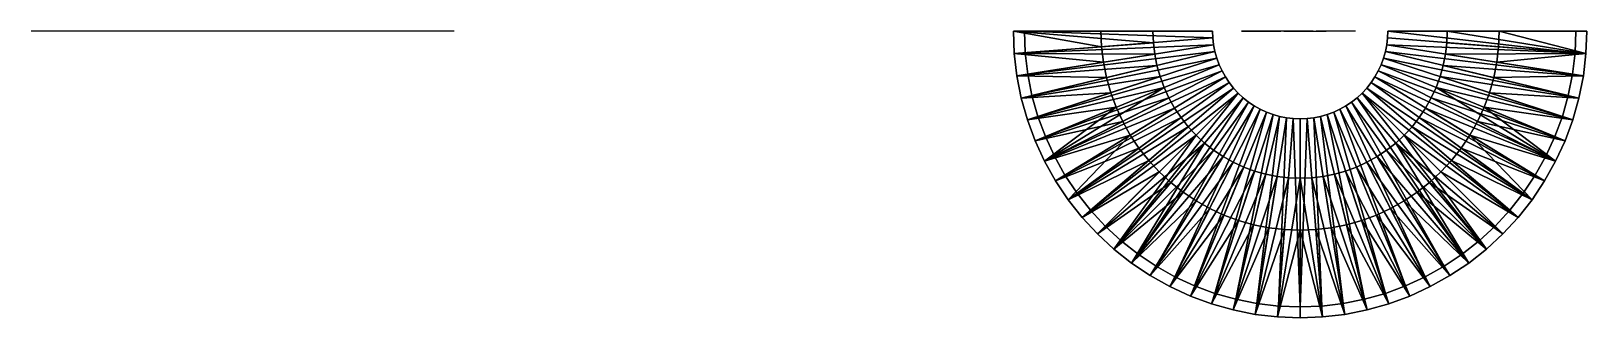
# Model space of a CAD drawing. Header units: inches. Extents: x -312 to 13, y -9 to 40.
# Drawn here: x -35.83 to 13, y -9 to 0 of the extents above; entities outside this region: 3.
import ezdxf

# ---------------------------------------------------------------- set-up
doc = ezdxf.new("R2010")
doc.units = ezdxf.units.IN
doc.header["$MEASUREMENT"] = 0
doc.linetypes.add('PHANTOM2', pattern=[1.25, 0.625, -0.125, 0.125, -0.125, 0.125, -0.125])
for name, color, linetype in [('TUBE2', 7, 'Continuous'), ('TUBE3', 7, 'Continuous'), ('TUBE4', 7, 'Continuous')]:
    doc.layers.add(name, color=color, linetype=linetype)
doc.styles.get("Standard").update_dxf_attribs({"font": 'arial.ttf'})

msp = doc.modelspace()

# ---------------------------------------------------------------- hatches: boundary and pattern name
at = {"layer": 'TUBE2', "extrusion": (0, 1, 0)}
h = msp.add_hatch(color=256, dxfattribs=at)
h.dxf.hatch_style = 1
h.paths.add_polyline_path([(24.178, 15.501), (19.767, 15.501), (19.767, 3), (20.143, 3.001), (20.143, -3.499), (19.798, -3.499), (19.798, -31.999), (22.548, -31.999), (22.548, -4.185), (26.047, -2.999), (26.047, 3.001), (24.178, 3.634)])
h.paths.add_polyline_path([(37.815, 15.501), (33.404, 15.501), (33.404, 3.634), (31.535, 3.001), (31.535, -2.999), (35.034, -4.185), (35.034, -31.999), (37.784, -31.999), (37.784, -3.499), (37.439, -3.499), (37.439, 3.001), (37.815, 3)])
h = msp.add_hatch(color=256, dxfattribs=at)
h.dxf.hatch_style = 1
h.paths.add_polyline_path([(-8.589, 15.499), (-13, 15.499), (-13, 2.999), (-12.624, 2.999), (-12.624, -3.501), (-12.969, -3.501), (-12.969, -32.001), (-10.219, -32.001), (-10.219, -4.186), (-6.72, -3.001), (-6.72, 2.999), (-8.589, 3.632)])
h.paths.add_polyline_path([(5.048, 15.499), (0.637, 15.499), (0.637, 3.632), (-1.232, 2.999), (-1.232, -3.001), (2.267, -4.186), (2.267, -32.001), (5.017, -32.001), (5.017, -3.501), (4.672, -3.501), (4.672, 2.999), (5.048, 2.999)])
h = msp.add_hatch(color=256, dxfattribs=at)
h.dxf.hatch_style = 1
h.paths.add_polyline_path([(-3.075, 28.416), (-3.398, 27.763), (-2.164, 27.506)])
h = msp.add_hatch(color=256, dxfattribs=at)
h.dxf.hatch_style = 1
h.paths.add_polyline_path([(-5.733, 27.506), (-4.499, 27.763), (-4.822, 28.416)])

# ---------------------------------------------------------------- linework, layer by layer
for p, q in [((-35.182, 0, -32), (-35.827, 0, -32)), ((-22.548, 0, -32), (-35.182, 0, -32)), ((-24.18, 0, 15.502), (-33.411, 0, 15.502)), ((3.075, 0, 28.416), (2.164, 0, 27.506)), ((2.164, 0, 27.506), (3.395, 0, 27.762)), ((4.411, 0, 25.716), (3.075, 0, 28.416)), ((3.486, 0, 25.716), (4.822, 0, 28.416)), ((5.733, 0, 27.506), (4.503, 0, 27.762))]:
    msp.add_line(p, q, dxfattribs=at)
at = {"layer": 'TUBE2', "linetype": 'PHANTOM2', "lineweight": 15, "extrusion": (0, 1, 0)}
msp.add_line((3.948, 0, 29.313), (3.948, 0, -42.7), dxfattribs=at)

# ---------------------------------------------------------------- texts
at = {"layer": 'TUBE2', "extrusion": (0, 1, 0)}
note = msp.add_mtext_dynamic_manual_height_columns('SEZIONE \\P', width=74.19193, gutter_width=192.842, heights=[8.264, 0], dxfattribs=dict(at, insert=(16.24, 0, 48.138), char_height=10, attachment_point=1, text_direction=(-1, 0, 0)))

# ---------------------------------------------------------------- meshes
at = {"layer": 'TUBE2'}
mesh = msp.add_polyface(dxfattribs=at)
corners = [(6.751, 0, 3), (6.751, 0, -3), (6.742, -0.216, 3), (6.742, -0.216, -3), (6.717, -0.43, 3), (6.717, -0.43, -3), (6.675, -0.642, 3), (6.675, -0.642, -3), (6.616, -0.85, 3), (6.616, -0.85, -3), (6.541, -1.053, 3), (6.541, -1.053, -3), (6.451, -1.249, 3), (6.451, -1.249, -3), (6.345, -1.437, 3), (6.345, -1.437, -3), (6.225, -1.617, 3), (6.225, -1.617, -3), (6.092, -1.786, 3), (6.092, -1.786, -3), (5.945, -1.945, 3), (5.945, -1.945, -3), (5.786, -2.092, 3), (5.786, -2.092, -3), (5.617, -2.225, 3), (5.617, -2.225, -3), (5.437, -2.345, 3), (5.437, -2.345, -3), (5.249, -2.451, 3), (5.249, -2.451, -3), (5.053, -2.541, 3), (5.053, -2.541, -3), (4.85, -2.616, 3), (4.85, -2.616, -3), (4.642, -2.675, 3), (4.642, -2.675, -3), (4.43, -2.717, 3), (4.43, -2.717, -3), (4.216, -2.742, 3), (4.216, -2.742, -3), (4, -2.751, 3), (4, -2.751, -3)]
mesh.append_faces([[corners[k] for k in face] for face in [(0, 1, 2), (2, 3, 4), (4, 5, 6), (6, 7, 8), (8, 9, 10), (10, 11, 12), (12, 13, 14), (14, 15, 16), (16, 17, 18), (18, 19, 20), (20, 21, 22), (22, 23, 24), (24, 25, 26), (26, 27, 28), (28, 29, 30), (30, 31, 32), (32, 33, 34), (34, 35, 36), (36, 37, 38), (38, 39, 40)]], dxfattribs={"vtx1": -1})
mesh.append_faces([[corners[k] for k in face] for face in [(1, 3, 2), (3, 5, 4), (5, 7, 6), (7, 9, 8), (9, 11, 10), (11, 13, 12), (13, 15, 14), (15, 17, 16), (17, 19, 18), (19, 21, 20), (21, 23, 22), (23, 25, 24), (25, 27, 26), (27, 29, 28), (29, 31, 30), (31, 33, 32), (33, 35, 34), (35, 37, 36), (37, 39, 38), (39, 41, 40)]], dxfattribs={"vtx2": -1})
mesh = msp.add_polyface(dxfattribs=at)
corners = [(12.628, -0.679, 5), (12.628, -0.679, -5), (12.655, 0, 5), (12.655, 0, -5), (12.548, -1.354, 5), (12.548, -1.354, -5), (12.416, -2.02, 5), (12.416, -2.02, -5), (12.231, -2.675, 5), (12.231, -2.675, -5), (11.996, -3.312, -5), (6.751, 0, 3), (6.742, -0.216, 3), (6.717, -0.43, 3), (6.675, -0.642, 3), (6.616, -0.85, 3), (6.541, -1.053, 3), (11.996, -3.312, 5), (6.451, -1.249, 3), (11.712, -3.929, 5), (6.345, -1.437, 3), (11.38, -4.522, 5), (6.225, -1.617, 3), (11.002, -5.087, 5), (6.092, -1.786, 3), (6.742, -0.216, -3), (6.751, 0, -3), (6.717, -0.43, -3), (6.675, -0.642, -3), (6.616, -0.85, -3), (6.541, -1.053, -3), (11.712, -3.929, -5), (6.451, -1.249, -3), (6.345, -1.437, -3), (6.225, -1.617, -3), (11.38, -4.522, -5), (6.092, -1.786, -3), (11.002, -5.087, -5)]
mesh.append_faces([[corners[k] for k in face] for face in [(0, 13, 4), (4, 14, 6), (6, 15, 8), (8, 16, 17), (17, 18, 19)]], dxfattribs={"vtx0": -1})
mesh.append_faces([[corners[k] for k in face] for face in [(0, 1, 2), (4, 5, 0), (6, 7, 4), (8, 9, 6), (5, 27, 1), (7, 28, 5), (9, 29, 7), (10, 30, 9), (31, 32, 10), (3, 26, 2)]], dxfattribs={"vtx1": -1})
mesh.append_faces([[corners[k] for k in face] for face in [(1, 3, 2), (5, 1, 0), (7, 5, 4), (9, 7, 6), (10, 9, 8), (11, 12, 0), (0, 2, 11), (0, 12, 13), (4, 13, 14), (6, 14, 15), (8, 15, 16), (17, 16, 18), (19, 18, 20), (21, 20, 22), (23, 22, 24), (1, 25, 26), (26, 3, 1), (27, 25, 1), (28, 27, 5), (29, 28, 7), (30, 29, 9), (32, 30, 10), (33, 32, 31), (34, 33, 35), (36, 34, 37), (26, 11, 2)]], dxfattribs={"vtx2": -1})
mesh = msp.add_polyface(dxfattribs=at)
corners = [(-4.231, -2.675, 5), (-4.231, -2.675, -5), (-3.996, -3.312, 5), (-4.416, -2.02, 5), (-4.416, -2.02, -5), (-4.548, -1.354, 5), (-4.548, -1.354, -5), (-4.628, -0.679, 5), (-4.628, -0.679, -5), (-4.655, 0, 5), (-4.655, 0, -5), (1.775, -1.617, 3), (1.655, -1.437, 3), (-3.38, -4.522, 5), (1.549, -1.249, 3), (-3.712, -3.929, 5), (1.459, -1.053, 3), (1.384, -0.85, 3), (1.325, -0.642, 3), (1.283, -0.43, 3), (1.258, -0.216, 3), (1.249, 0, 3), (-3.002, -5.087, -5), (1.775, -1.617, -3), (1.908, -1.786, -3), (-3.38, -4.522, -5), (1.655, -1.437, -3), (-3.712, -3.929, -5), (1.549, -1.249, -3), (-3.996, -3.312, -5), (1.459, -1.053, -3), (1.384, -0.85, -3), (1.325, -0.642, -3), (1.283, -0.43, -3), (1.258, -0.216, -3), (1.249, 0, -3)]
mesh.append_faces([[corners[k] for k in face] for face in [(29, 28, 27), (1, 30, 29), (4, 31, 1), (6, 32, 4), (8, 33, 6), (10, 34, 8)]], dxfattribs={"vtx0": -1})
mesh.append_faces([[corners[k] for k in face] for face in [(0, 1, 2), (3, 4, 0), (5, 6, 3), (7, 8, 5), (9, 10, 7), (15, 14, 2), (2, 16, 0), (0, 17, 3), (3, 18, 5), (5, 19, 7), (7, 20, 9)]], dxfattribs={"vtx1": -1})
mesh.append_faces([[corners[k] for k in face] for face in [(4, 1, 0), (6, 4, 3), (8, 6, 5), (10, 8, 7), (11, 12, 13), (12, 14, 15), (14, 16, 2), (16, 17, 0), (17, 18, 3), (18, 19, 5), (19, 20, 7), (20, 21, 9), (22, 23, 24), (25, 26, 23), (27, 28, 26), (29, 30, 28), (1, 31, 30), (4, 32, 31), (6, 33, 32), (8, 34, 33), (10, 35, 34), (9, 21, 35), (35, 10, 9)]], dxfattribs={"vtx2": -1})
mesh = msp.add_polyface(dxfattribs=at)
corners = [(4, -2.751, 3), (4, -2.751, -3), (3.784, -2.742, 3), (3.784, -2.742, -3), (3.57, -2.717, 3), (3.57, -2.717, -3), (3.358, -2.675, 3), (3.358, -2.675, -3), (3.15, -2.616, 3), (3.15, -2.616, -3), (2.947, -2.541, 3), (2.947, -2.541, -3), (2.751, -2.451, 3), (2.751, -2.451, -3), (2.563, -2.345, 3), (2.563, -2.345, -3), (2.383, -2.225, 3), (2.383, -2.225, -3), (2.214, -2.092, 3), (2.214, -2.092, -3), (2.055, -1.945, 3), (2.055, -1.945, -3), (1.908, -1.786, 3), (1.908, -1.786, -3), (1.775, -1.617, 3), (1.775, -1.617, -3), (1.655, -1.437, 3), (1.655, -1.437, -3), (1.549, -1.249, 3), (1.549, -1.249, -3), (1.459, -1.053, 3), (1.459, -1.053, -3), (1.384, -0.85, 3), (1.384, -0.85, -3), (1.325, -0.642, 3), (1.325, -0.642, -3), (1.283, -0.43, 3), (1.283, -0.43, -3), (1.258, -0.216, 3), (1.258, -0.216, -3), (1.249, 0, 3), (1.249, 0, -3), (-3.002, -5.087, 5)]
mesh.append_faces([[corners[k] for k in face] for face in [(0, 1, 2), (2, 3, 4), (4, 5, 6), (6, 7, 8), (8, 9, 10), (10, 11, 12), (12, 13, 14), (14, 15, 16), (16, 17, 18), (18, 19, 20), (20, 21, 22), (22, 23, 24), (24, 25, 26), (26, 27, 28), (28, 29, 30), (30, 31, 32), (32, 33, 34), (34, 35, 36), (36, 37, 38), (38, 39, 40)]], dxfattribs={"vtx1": -1})
mesh.append_faces([[corners[k] for k in face] for face in [(1, 3, 2), (3, 5, 4), (5, 7, 6), (7, 9, 8), (9, 11, 10), (11, 13, 12), (13, 15, 14), (15, 17, 16), (17, 19, 18), (19, 21, 20), (21, 23, 22), (23, 25, 24), (25, 27, 26), (27, 29, 28), (29, 31, 30), (31, 33, 32), (33, 35, 34), (35, 37, 36), (37, 39, 38), (39, 41, 40), (22, 24, 42)]], dxfattribs={"vtx2": -1})
mesh = msp.add_polyface(dxfattribs=at)
corners = [(0.071, -7.712, 5), (0.071, -7.712, -5), (0.688, -7.996, 5), (0.688, -7.996, -5), (-0.522, -7.38, 5), (-0.522, -7.38, -5), (-1.087, -7.002, 5), (-1.087, -7.002, -5), (-1.621, -6.581, 5), (-1.621, -6.581, -5), (-2.12, -6.12, 5), (-2.12, -6.12, -5), (-2.581, -5.621, 5), (-2.581, -5.621, -5), (-3.002, -5.087, 5), (-3.002, -5.087, -5), (-3.38, -4.522, 5), (-3.38, -4.522, -5), (-3.712, -3.929, 5), (-3.712, -3.929, -5), (-3.996, -3.312, 5), (-3.996, -3.312, -5), (-4.231, -2.675, -5), (2.563, -2.345, 3), (2.383, -2.225, 3), (2.214, -2.092, 3), (2.055, -1.945, 3), (1.908, -1.786, 3), (1.775, -1.617, 3), (1.655, -1.437, 3), (2.563, -2.345, -3), (2.383, -2.225, -3), (2.214, -2.092, -3), (2.055, -1.945, -3), (1.908, -1.786, -3), (1.775, -1.617, -3), (1.655, -1.437, -3)]
mesh.append_faces([[corners[k] for k in face] for face in [(6, 5, 4), (13, 33, 11), (15, 34, 13), (17, 35, 15), (19, 36, 17)]], dxfattribs={"vtx0": -1})
mesh.append_faces([[corners[k] for k in face] for face in [(0, 1, 2), (4, 5, 0), (8, 9, 6), (10, 11, 8), (12, 13, 10), (14, 15, 12), (16, 17, 14), (18, 19, 16), (20, 21, 18), (10, 26, 12), (12, 27, 14), (14, 28, 16), (16, 29, 18)]], dxfattribs={"vtx1": -1})
mesh.append_faces([[corners[k] for k in face] for face in [(1, 3, 2), (5, 1, 0), (6, 7, 5), (9, 7, 6), (11, 9, 8), (13, 11, 10), (15, 13, 12), (17, 15, 14), (19, 17, 16), (21, 19, 18), (22, 21, 20), (23, 4, 0), (24, 6, 4), (25, 8, 6), (8, 25, 26), (26, 10, 8), (26, 27, 12), (1, 5, 30), (5, 7, 31), (7, 9, 32), (9, 11, 33), (13, 34, 33)]], dxfattribs={"vtx2": -1})
mesh = msp.add_polyface(dxfattribs=at)
corners = [(11.996, -3.312, 5), (11.996, -3.312, -5), (12.231, -2.675, 5), (11.712, -3.929, 5), (11.712, -3.929, -5), (11.38, -4.522, 5), (11.38, -4.522, -5), (11.002, -5.087, 5), (11.002, -5.087, -5), (10.581, -5.621, 5), (10.581, -5.621, -5), (10.12, -6.12, 5), (10.12, -6.12, -5), (9.621, -6.581, 5), (9.621, -6.581, -5), (9.087, -7.002, 5), (9.087, -7.002, -5), (8.522, -7.38, 5), (8.522, -7.38, -5), (7.929, -7.712, 5), (7.929, -7.712, -5), (7.312, -7.996, 5), (7.312, -7.996, -5), (6.345, -1.437, 3), (6.225, -1.617, 3), (6.092, -1.786, 3), (5.945, -1.945, 3), (5.786, -2.092, 3), (5.617, -2.225, 3), (5.437, -2.345, 3), (6.345, -1.437, -3), (6.225, -1.617, -3), (6.092, -1.786, -3), (5.945, -1.945, -3), (5.786, -2.092, -3), (5.617, -2.225, -3), (5.437, -2.345, -3)]
mesh.append_faces([[corners[k] for k in face] for face in [(3, 23, 5), (5, 24, 7), (7, 25, 9), (9, 26, 11), (14, 33, 12), (16, 34, 14), (18, 35, 16), (20, 36, 18)]], dxfattribs={"vtx0": -1})
mesh.append_faces([[corners[k] for k in face] for face in [(0, 1, 2), (3, 4, 0), (5, 6, 3), (7, 8, 5), (9, 10, 7), (11, 12, 9), (13, 14, 11), (15, 16, 13), (17, 18, 15), (19, 20, 17), (21, 22, 19), (11, 26, 13), (13, 27, 15), (15, 28, 17), (17, 29, 19), (6, 30, 4), (8, 31, 6), (10, 32, 8), (12, 33, 10)]], dxfattribs={"vtx1": -1})
mesh.append_faces([[corners[k] for k in face] for face in [(4, 1, 0), (6, 4, 3), (8, 6, 5), (10, 8, 7), (12, 10, 9), (14, 12, 11), (16, 14, 13), (18, 16, 15), (20, 18, 17), (22, 20, 19), (9, 25, 26), (26, 27, 13), (33, 32, 10), (14, 34, 33)]], dxfattribs={"vtx2": -1})
mesh = msp.add_polyface(dxfattribs=at)
corners = [(3.321, -8.628, 5), (3.321, -8.628, -5), (4, -8.655, 5), (4, -8.655, -5), (2.646, -8.548, 5), (2.646, -8.548, -5), (1.98, -8.416, 5), (1.98, -8.416, -5), (1.325, -8.231, 5), (1.325, -8.231, -5), (0.688, -7.996, 5), (0.688, -7.996, -5), (4, -2.751, 3), (3.784, -2.742, 3), (3.57, -2.717, 3), (3.358, -2.675, 3), (3.15, -2.616, 3), (2.947, -2.541, 3), (2.751, -2.451, 3), (0.071, -7.712, 5), (2.563, -2.345, 3), (-0.522, -7.38, 5), (2.383, -2.225, 3), (-1.087, -7.002, 5), (2.214, -2.092, 3), (3.784, -2.742, -3), (4, -2.751, -3), (3.57, -2.717, -3), (3.358, -2.675, -3), (3.15, -2.616, -3), (2.947, -2.541, -3), (2.751, -2.451, -3), (0.071, -7.712, -5), (2.563, -2.345, -3), (2.383, -2.225, -3), (-0.522, -7.38, -5), (2.214, -2.092, -3), (-1.087, -7.002, -5), (2.055, -1.945, -3), (-1.621, -6.581, -5)]
mesh.append_faces([[corners[k] for k in face] for face in [(0, 1, 2), (4, 5, 0), (6, 7, 4), (8, 9, 6), (10, 11, 8)]], dxfattribs={"vtx1": -1})
mesh.append_faces([[corners[k] for k in face] for face in [(1, 3, 2), (5, 1, 0), (7, 5, 4), (9, 7, 6), (11, 9, 8), (2, 12, 13), (13, 0, 2), (0, 13, 14), (14, 4, 0), (4, 14, 15), (15, 6, 4), (6, 15, 16), (16, 8, 6), (8, 16, 17), (17, 10, 8), (10, 17, 18), (18, 19, 10), (19, 18, 20), (21, 20, 22), (23, 22, 24), (25, 26, 3), (3, 1, 25), (27, 25, 1), (1, 5, 27), (28, 27, 5), (5, 7, 28), (29, 28, 7), (7, 9, 29), (30, 29, 9), (9, 11, 30), (31, 30, 11), (11, 32, 31), (33, 31, 32), (34, 33, 35), (36, 34, 37), (38, 36, 39)]], dxfattribs={"vtx2": -1})
mesh = msp.add_polyface(dxfattribs=at)
corners = [(6.675, -8.231, 5), (6.675, -8.231, -5), (7.312, -7.996, 5), (7.312, -7.996, -5), (6.02, -8.416, 5), (6.02, -8.416, -5), (5.354, -8.548, 5), (5.354, -8.548, -5), (4.679, -8.628, 5), (4.679, -8.628, -5), (4, -8.655, 5), (4, -8.655, -5), (5.786, -2.092, 3), (5.617, -2.225, 3), (9.087, -7.002, 5), (5.437, -2.345, 3), (8.522, -7.38, 5), (5.249, -2.451, 3), (7.929, -7.712, 5), (5.053, -2.541, 3), (4.85, -2.616, 3), (4.642, -2.675, 3), (4.43, -2.717, 3), (4.216, -2.742, 3), (4, -2.751, 3), (9.087, -7.002, -5), (5.617, -2.225, -3), (5.786, -2.092, -3), (8.522, -7.38, -5), (5.437, -2.345, -3), (7.929, -7.712, -5), (5.249, -2.451, -3), (5.053, -2.541, -3), (4.85, -2.616, -3), (4.642, -2.675, -3), (4.43, -2.717, -3), (4.216, -2.742, -3), (4, -2.751, -3)]
mesh.append_faces([[corners[k] for k in face] for face in [(3, 31, 30), (1, 32, 3), (5, 33, 1), (7, 34, 5), (9, 35, 7), (11, 36, 9)]], dxfattribs={"vtx0": -1})
mesh.append_faces([[corners[k] for k in face] for face in [(0, 1, 2), (4, 5, 0), (6, 7, 4), (8, 9, 6), (10, 11, 8), (18, 17, 2), (2, 19, 0), (0, 20, 4), (4, 21, 6), (6, 22, 8), (8, 23, 10)]], dxfattribs={"vtx1": -1})
mesh.append_faces([[corners[k] for k in face] for face in [(1, 3, 2), (5, 1, 0), (7, 5, 4), (9, 7, 6), (11, 9, 8), (12, 13, 14), (13, 15, 16), (15, 17, 18), (17, 19, 2), (19, 20, 0), (20, 21, 4), (21, 22, 6), (22, 23, 8), (23, 24, 10), (25, 26, 27), (28, 29, 26), (30, 31, 29), (3, 32, 31), (1, 33, 32), (5, 34, 33), (7, 35, 34), (9, 36, 35), (11, 37, 36)]], dxfattribs={"vtx2": -1})
at = {"layer": 'TUBE3'}
mesh = msp.add_polyface(dxfattribs=at)
corners = [(-4.019, -4.086, 15.5), (-4.019, -4.086, 3), (-3.674, -4.702, 15.5), (-4.315, -3.444, 15.5), (-4.315, -3.444, 3), (-4.56, -2.781, 15.5), (-4.56, -2.781, 3), (-4.751, -2.101, 15.5), (-4.751, -2.101, 3), (-4.889, -1.408, 15.5), (-4.889, -1.408, 3), (-4.972, -0.706, 15.5), (-4.972, -0.706, 3), (-5, 0, 15.5), (-5, 0, 3), (-3.281, -5.29, 15.5), (0.262, -2.716, 15.5), (0.061, -2.414, 15.5), (-0.117, -2.098, 15.5), (-0.269, -1.768, 15.5), (-0.394, -1.428, 15.5), (-0.493, -1.079, 15.5), (-0.563, -0.723, 15.5), (-0.606, -0.363, 15.5), (-0.62, 0, 15.5), (-3.674, -4.702, 3), (0.262, -2.716, 3), (-3.281, -5.29, 3), (0.061, -2.414, 3), (-0.269, -1.768, 3), (-0.493, -1.079, 3), (-0.394, -1.428, 3), (-0.563, -0.723, 3), (-0.606, -0.363, 3), (-0.62, 0, 3)]
mesh.append_faces([[corners[k] for k in face] for face in [(3, 1, 0), (25, 26, 27), (1, 28, 25), (6, 29, 4), (8, 31, 6), (10, 30, 8), (12, 32, 10), (14, 33, 12)]], dxfattribs={"vtx0": -1})
mesh.append_faces([[corners[k] for k in face] for face in [(0, 1, 2), (5, 6, 3), (7, 8, 5), (9, 10, 7), (11, 12, 9), (13, 14, 11), (15, 16, 2), (2, 17, 0), (0, 18, 3), (3, 19, 5), (5, 20, 7), (7, 21, 9), (9, 22, 11), (11, 23, 13)]], dxfattribs={"vtx1": -1})
mesh.append_faces([[corners[k] for k in face] for face in [(3, 4, 1), (6, 4, 3), (8, 6, 5), (10, 8, 7), (12, 10, 9), (14, 12, 11), (19, 20, 5), (20, 21, 7), (21, 22, 9), (22, 23, 11), (23, 24, 13), (1, 4, 29), (8, 30, 31), (10, 32, 30), (12, 33, 32), (14, 34, 33), (13, 24, 34), (34, 14, 13)]], dxfattribs={"vtx2": -1})
mesh = msp.add_polyface(dxfattribs=at)
corners = [(2.232, -4.269, 15.5), (2.232, -4.269, 3), (1.902, -4.117, 15.5), (1.902, -4.117, 3), (1.586, -3.939, 15.5), (1.586, -3.939, 3), (1.284, -3.738, 15.5), (1.284, -3.738, 3), (0.999, -3.513, 15.5), (0.999, -3.513, 3), (0.733, -3.267, 15.5), (0.733, -3.267, 3), (0.487, -3.001, 15.5), (0.487, -3.001, 3), (0.262, -2.716, 15.5), (0.262, -2.716, 3), (0.061, -2.414, 15.5), (0.061, -2.414, 3), (-0.117, -2.098, 15.5), (-0.117, -2.098, 3), (-0.269, -1.768, 15.5), (-0.269, -1.768, 3), (-0.394, -1.428, 15.5), (-0.394, -1.428, 3), (-0.493, -1.079, 15.5), (-0.493, -1.079, 3), (-0.563, -0.723, 15.5), (-0.563, -0.723, 3), (-0.606, -0.363, 15.5), (-0.606, -0.363, 3), (-0.62, 0, 15.5), (-0.62, 0, 3), (-2.844, -5.845, 15.5), (-3.281, -5.29, 15.5), (-3.674, -4.702, 15.5), (-4.019, -4.086, 15.5), (-4.315, -3.444, 15.5), (-2.844, -5.845, 3), (-3.281, -5.29, 3), (-3.674, -4.702, 3), (-4.019, -4.086, 3), (-4.56, -2.781, 3)]
mesh.append_faces([[corners[k] for k in face] for face in [(0, 1, 2), (2, 3, 4), (4, 5, 6), (6, 7, 8), (8, 9, 10), (10, 11, 12), (12, 13, 14), (14, 15, 16), (16, 17, 18), (18, 19, 20), (20, 21, 22), (22, 23, 24), (24, 25, 26), (26, 27, 28), (28, 29, 30)]], dxfattribs={"vtx1": -1})
mesh.append_faces([[corners[k] for k in face] for face in [(1, 3, 2), (3, 5, 4), (5, 7, 6), (7, 9, 8), (9, 11, 10), (11, 13, 12), (13, 15, 14), (15, 17, 16), (17, 19, 18), (19, 21, 20), (21, 23, 22), (23, 25, 24), (25, 27, 26), (27, 29, 28), (29, 31, 30), (10, 12, 32), (12, 14, 33), (14, 16, 34), (16, 18, 35), (18, 20, 36), (37, 13, 11), (38, 15, 13), (39, 17, 15), (40, 19, 17), (21, 19, 40), (41, 23, 21)]], dxfattribs={"vtx2": -1})
mesh = msp.add_polyface(dxfattribs=at)
corners = [(8.62, 0, 15.5), (8.62, 0, 3), (8.606, -0.363, 15.5), (8.606, -0.363, 3), (8.563, -0.723, 15.5), (8.563, -0.723, 3), (8.493, -1.079, 15.5), (8.493, -1.079, 3), (8.394, -1.428, 15.5), (8.394, -1.428, 3), (8.269, -1.768, 15.5), (8.269, -1.768, 3), (8.117, -2.098, 15.5), (8.117, -2.098, 3), (7.939, -2.414, 15.5), (7.939, -2.414, 3), (7.738, -2.716, 15.5), (7.738, -2.716, 3), (7.513, -3.001, 15.5), (7.513, -3.001, 3), (7.267, -3.267, 15.5), (7.267, -3.267, 3), (7.001, -3.513, 15.5), (7.001, -3.513, 3), (6.716, -3.738, 3), (6.716, -3.738, 15.5), (6.414, -3.939, 15.5), (6.414, -3.939, 3), (6.098, -4.117, 15.5), (6.098, -4.117, 3), (5.768, -4.269, 15.5), (5.768, -4.269, 3), (12.315, -3.444, 15.5), (12.019, -4.086, 15.5), (11.674, -4.702, 15.5), (11.281, -5.29, 15.5), (10.844, -5.845, 15.5), (12.019, -4.086, 3), (11.674, -4.702, 3), (11.281, -5.29, 3), (10.844, -5.845, 3)]
mesh.append_faces([[corners[k] for k in face] for face in [(22, 24, 25)]], dxfattribs={"vtx0": -1})
mesh.append_faces([[corners[k] for k in face] for face in [(0, 1, 2), (2, 3, 4), (4, 5, 6), (6, 7, 8), (8, 9, 10), (10, 11, 12), (12, 13, 14), (14, 15, 16), (16, 17, 18), (18, 19, 20), (20, 21, 22), (25, 24, 26), (26, 27, 28), (28, 29, 30)]], dxfattribs={"vtx1": -1})
mesh.append_faces([[corners[k] for k in face] for face in [(1, 3, 2), (3, 5, 4), (5, 7, 6), (7, 9, 8), (9, 11, 10), (11, 13, 12), (13, 15, 14), (15, 17, 16), (17, 19, 18), (19, 21, 20), (21, 23, 22), (22, 23, 24), (24, 27, 26), (27, 29, 28), (29, 31, 30), (32, 10, 12), (33, 12, 14), (34, 14, 16), (35, 16, 18), (36, 18, 20), (37, 13, 11), (15, 13, 37), (17, 15, 38), (19, 17, 39), (21, 19, 40)]], dxfattribs={"vtx2": -1})
mesh = msp.add_polyface(dxfattribs=at)
corners = [(12.972, -0.706, 15.5), (12.972, -0.706, 3), (13, 0, 15.5), (13, 0, 3), (12.889, -1.408, 15.5), (12.889, -1.408, 3), (12.751, -2.101, 15.5), (12.751, -2.101, 3), (12.56, -2.781, 15.5), (12.56, -2.781, 3), (12.315, -3.444, 15.5), (12.315, -3.444, 3), (12.019, -4.086, 15.5), (12.019, -4.086, 3), (11.674, -4.702, 3), (8.62, 0, 15.5), (8.606, -0.363, 15.5), (8.563, -0.723, 15.5), (8.493, -1.079, 15.5), (8.394, -1.428, 15.5), (8.269, -1.768, 15.5), (8.117, -2.098, 15.5), (7.939, -2.414, 15.5), (11.674, -4.702, 15.5), (7.738, -2.716, 15.5), (11.281, -5.29, 15.5), (8.606, -0.363, 3), (8.62, 0, 3), (8.563, -0.723, 3), (8.493, -1.079, 3), (8.394, -1.428, 3), (8.269, -1.768, 3), (7.939, -2.414, 3), (11.281, -5.29, 3), (7.738, -2.716, 3)]
mesh.append_faces([[corners[k] for k in face] for face in [(0, 17, 4), (4, 18, 6), (6, 19, 8), (8, 20, 10), (10, 21, 12), (12, 22, 23), (23, 24, 25), (13, 31, 11)]], dxfattribs={"vtx0": -1})
mesh.append_faces([[corners[k] for k in face] for face in [(0, 1, 2), (4, 5, 0), (6, 7, 4), (8, 9, 6), (10, 11, 8), (12, 13, 10), (5, 28, 1), (7, 29, 5), (9, 30, 7), (11, 31, 9), (14, 32, 13), (33, 34, 14), (3, 27, 2)]], dxfattribs={"vtx1": -1})
mesh.append_faces([[corners[k] for k in face] for face in [(1, 3, 2), (5, 1, 0), (7, 5, 4), (9, 7, 6), (11, 9, 8), (13, 11, 10), (14, 13, 12), (15, 16, 0), (0, 2, 15), (0, 16, 17), (4, 17, 18), (6, 18, 19), (8, 19, 20), (1, 26, 27), (27, 3, 1), (28, 26, 1), (29, 28, 5), (30, 29, 7), (31, 30, 9), (27, 15, 2)]], dxfattribs={"vtx2": -1})
mesh = msp.add_polyface(dxfattribs=at)
corners = [(0.556, -8.315, 15.5), (0.556, -8.315, 3), (1.219, -8.56, 15.5), (-0.086, -8.019, 15.5), (-0.086, -8.019, 3), (-0.702, -7.674, 15.5), (-0.702, -7.674, 3), (-1.29, -7.281, 15.5), (-1.29, -7.281, 3), (-1.845, -6.844, 15.5), (-1.845, -6.844, 3), (-2.364, -6.364, 15.5), (-2.364, -6.364, 3), (-2.844, -5.845, 15.5), (-2.844, -5.845, 3), (-3.281, -5.29, 15.5), (-3.281, -5.29, 3), (-3.674, -4.702, 15.5), (-3.674, -4.702, 3), (-4.019, -4.086, 3), (2.232, -4.269, 15.5), (1.902, -4.117, 15.5), (1.586, -3.939, 15.5), (1.284, -3.738, 15.5), (0.999, -3.513, 15.5), (0.733, -3.267, 15.5), (0.487, -3.001, 15.5), (2.232, -4.269, 3), (1.586, -3.939, 3), (1.902, -4.117, 3), (1.284, -3.738, 3), (0.999, -3.513, 3), (0.733, -3.267, 3), (0.487, -3.001, 3)]
mesh.append_faces([[corners[k] for k in face] for face in [(4, 27, 1), (6, 29, 4), (8, 28, 6), (14, 32, 12), (16, 33, 14)]], dxfattribs={"vtx0": -1})
mesh.append_faces([[corners[k] for k in face] for face in [(0, 1, 2), (3, 4, 0), (5, 6, 3), (7, 8, 5), (9, 10, 7), (11, 12, 9), (13, 14, 11), (15, 16, 13), (17, 18, 15), (0, 20, 3), (3, 21, 5), (5, 22, 7), (7, 23, 9), (9, 24, 11), (11, 25, 13), (13, 26, 15)]], dxfattribs={"vtx1": -1})
mesh.append_faces([[corners[k] for k in face] for face in [(4, 1, 0), (6, 4, 3), (8, 6, 5), (10, 8, 7), (12, 10, 9), (14, 12, 11), (16, 14, 13), (18, 16, 15), (19, 18, 17), (21, 22, 5), (22, 23, 7), (23, 24, 9), (24, 25, 11), (6, 28, 29), (8, 30, 28), (31, 30, 8), (8, 10, 31), (32, 31, 10), (10, 12, 32)]], dxfattribs={"vtx2": -1})
mesh = msp.add_polyface(dxfattribs=at)
corners = [(11.674, -4.702, 15.5), (11.674, -4.702, 3), (12.019, -4.086, 15.5), (11.281, -5.29, 15.5), (11.281, -5.29, 3), (10.844, -5.845, 15.5), (10.844, -5.845, 3), (10.364, -6.364, 15.5), (10.364, -6.364, 3), (9.845, -6.844, 15.5), (9.845, -6.844, 3), (9.29, -7.281, 15.5), (9.29, -7.281, 3), (8.702, -7.674, 15.5), (8.702, -7.674, 3), (8.086, -8.019, 15.5), (8.086, -8.019, 3), (7.444, -8.315, 15.5), (7.444, -8.315, 3), (6.781, -8.56, 15.5), (6.781, -8.56, 3), (7.513, -3.001, 15.5), (7.267, -3.267, 15.5), (7.001, -3.513, 15.5), (6.716, -3.738, 15.5), (6.414, -3.939, 15.5), (6.098, -4.117, 15.5), (5.768, -4.269, 15.5), (7.513, -3.001, 3), (7.267, -3.267, 3), (7.001, -3.513, 3), (6.716, -3.738, 3), (6.414, -3.939, 3), (6.098, -4.117, 3), (5.768, -4.269, 3)]
mesh.append_faces([[corners[k] for k in face] for face in [(3, 21, 5), (5, 22, 7), (7, 23, 9), (9, 24, 11), (11, 25, 13), (13, 26, 15), (15, 27, 17), (10, 29, 8), (12, 30, 10)]], dxfattribs={"vtx0": -1})
mesh.append_faces([[corners[k] for k in face] for face in [(0, 1, 2), (3, 4, 0), (5, 6, 3), (7, 8, 5), (9, 10, 7), (11, 12, 9), (13, 14, 11), (15, 16, 13), (17, 18, 15), (19, 20, 17), (6, 28, 4), (8, 29, 6), (14, 32, 12), (16, 33, 14), (18, 34, 16)]], dxfattribs={"vtx1": -1})
mesh.append_faces([[corners[k] for k in face] for face in [(4, 1, 0), (6, 4, 3), (8, 6, 5), (10, 8, 7), (12, 10, 9), (14, 12, 11), (16, 14, 13), (18, 16, 15), (20, 18, 17), (7, 22, 23), (9, 23, 24), (11, 24, 25), (13, 25, 26), (10, 30, 29), (12, 31, 30), (32, 31, 12), (33, 32, 14)]], dxfattribs={"vtx2": -1})
mesh = msp.add_polyface(dxfattribs=at)
corners = [(3.294, -8.972, 15.5), (3.294, -8.972, 3), (4, -9, 15.5), (4, -9, 3), (2.592, -8.889, 15.5), (2.592, -8.889, 3), (1.899, -8.751, 15.5), (1.899, -8.751, 3), (1.219, -8.56, 15.5), (1.219, -8.56, 3), (0.556, -8.315, 3), (4, -4.62, 15.5), (4, -4.62, 3), (3.637, -4.606, 15.5), (3.637, -4.606, 3), (3.277, -4.563, 15.5), (3.277, -4.563, 3), (2.921, -4.493, 15.5), (2.921, -4.493, 3), (2.572, -4.394, 15.5), (2.572, -4.394, 3), (2.232, -4.269, 15.5), (2.232, -4.269, 3), (0.556, -8.315, 15.5), (1.902, -4.117, 15.5), (-0.086, -8.019, 15.5), (-0.086, -8.019, 3), (1.902, -4.117, 3)]
mesh.append_faces([[corners[k] for k in face] for face in [(1, 12, 3), (5, 14, 1), (7, 16, 5), (9, 18, 7), (10, 20, 9)]], dxfattribs={"vtx0": -1})
mesh.append_faces([[corners[k] for k in face] for face in [(0, 1, 2), (4, 5, 0), (6, 7, 4), (8, 9, 6), (11, 12, 13), (13, 14, 15), (15, 16, 17), (17, 18, 19), (19, 20, 21), (2, 11, 0), (0, 13, 4), (4, 15, 6), (6, 17, 8), (8, 19, 23)]], dxfattribs={"vtx1": -1})
mesh.append_faces([[corners[k] for k in face] for face in [(1, 3, 2), (5, 1, 0), (7, 5, 4), (9, 7, 6), (10, 9, 8), (12, 14, 13), (14, 16, 15), (16, 18, 17), (18, 20, 19), (20, 22, 21), (11, 13, 0), (13, 15, 4), (15, 17, 6), (17, 19, 8), (19, 21, 23), (21, 24, 25), (1, 14, 12), (5, 16, 14), (7, 18, 16), (9, 20, 18), (10, 22, 20), (26, 27, 22)]], dxfattribs={"vtx2": -1})
mesh = msp.add_polyface(dxfattribs=at)
corners = [(6.101, -8.751, 15.5), (6.101, -8.751, 3), (6.781, -8.56, 15.5), (6.781, -8.56, 3), (5.408, -8.889, 15.5), (5.408, -8.889, 3), (4.706, -8.972, 15.5), (4.706, -8.972, 3), (4, -9, 15.5), (4, -9, 3), (5.768, -4.269, 15.5), (5.768, -4.269, 3), (5.428, -4.394, 15.5), (5.428, -4.394, 3), (5.079, -4.493, 15.5), (5.079, -4.493, 3), (4.723, -4.563, 15.5), (4.723, -4.563, 3), (4.363, -4.606, 15.5), (4.363, -4.606, 3), (4, -4.62, 15.5), (4, -4.62, 3), (8.086, -8.019, 15.5), (6.098, -4.117, 15.5), (7.444, -8.315, 15.5), (6.098, -4.117, 3), (8.086, -8.019, 3), (7.444, -8.315, 3)]
mesh.append_faces([[corners[k] for k in face] for face in [(24, 12, 2), (2, 14, 0), (0, 16, 4), (4, 18, 6), (6, 20, 8)]], dxfattribs={"vtx0": -1})
mesh.append_faces([[corners[k] for k in face] for face in [(0, 1, 2), (4, 5, 0), (6, 7, 4), (8, 9, 6), (10, 11, 12), (12, 13, 14), (14, 15, 16), (16, 17, 18), (18, 19, 20), (3, 13, 27), (1, 15, 3), (5, 17, 1), (7, 19, 5), (9, 21, 7)]], dxfattribs={"vtx1": -1})
mesh.append_faces([[corners[k] for k in face] for face in [(1, 3, 2), (5, 1, 0), (7, 5, 4), (9, 7, 6), (11, 13, 12), (13, 15, 14), (15, 17, 16), (17, 19, 18), (19, 21, 20), (22, 23, 10), (24, 10, 12), (2, 12, 14), (0, 14, 16), (4, 16, 18), (6, 18, 20), (11, 25, 26), (13, 11, 27), (15, 13, 3), (17, 15, 1), (19, 17, 5), (21, 19, 7)]], dxfattribs={"vtx2": -1})
at = {"layer": 'TUBE4'}
mesh = msp.add_polyface(dxfattribs=at)
corners = [(-3.674, -4.702, -3.5), (-3.674, -4.702, -32), (-3.281, -5.29, -3.5), (-3.281, -5.29, -32), (-4.019, -4.086, -3.5), (-4.019, -4.086, -32), (-4.315, -3.444, -3.5), (-4.315, -3.444, -32), (-4.56, -2.781, -3.5), (-4.56, -2.781, -32), (-4.751, -2.101, -3.5), (-4.751, -2.101, -32), (-4.889, -1.408, -3.5), (-4.889, -1.408, -32), (-4.972, -0.706, -3.5), (-4.972, -0.706, -32), (-5, 0, -3.5), (-5, 0, -32), (-1.329, -3.266, -3.5), (-1.775, -2.392, -3.5), (-1.945, -1.932, -3.5), (-2.078, -1.459, -3.5), (-2.174, -0.978, -3.5), (-2.231, -0.49, -3.5), (-2.251, 0, -3.5), (-1.329, -3.266, -32), (-1.569, -2.838, -32), (-1.775, -2.392, -32), (-2.078, -1.459, -32), (-1.945, -1.932, -32), (-2.174, -0.978, -32), (-2.231, -0.49, -32), (-2.251, 0, -32)]
mesh.append_faces([[corners[k] for k in face] for face in [(5, 25, 1), (7, 26, 5), (9, 27, 7), (11, 29, 9), (13, 28, 11), (15, 30, 13), (17, 31, 15)]], dxfattribs={"vtx0": -1})
mesh.append_faces([[corners[k] for k in face] for face in [(0, 1, 2), (4, 5, 0), (6, 7, 4), (8, 9, 6), (10, 11, 8), (12, 13, 10), (14, 15, 12), (16, 17, 14), (0, 18, 4), (6, 19, 8), (8, 20, 10), (10, 21, 12), (12, 22, 14), (14, 23, 16)]], dxfattribs={"vtx1": -1})
mesh.append_faces([[corners[k] for k in face] for face in [(1, 3, 2), (5, 1, 0), (7, 5, 4), (9, 7, 6), (11, 9, 8), (13, 11, 10), (15, 13, 12), (17, 15, 14), (19, 6, 4), (20, 21, 10), (21, 22, 12), (22, 23, 14), (23, 24, 16), (11, 28, 29), (13, 30, 28), (15, 31, 30), (17, 32, 31), (16, 24, 32), (32, 17, 16)]], dxfattribs={"vtx2": -1})
mesh = msp.add_polyface(dxfattribs=at)
corners = [(0.734, -5.329, -32), (0.326, -5.057, -32), (0.326, -5.057, -3.5), (-0.059, -4.753, -3.5), (-0.059, -4.753, -32), (-0.42, -4.42, -3.5), (-0.42, -4.42, -32), (-0.753, -4.059, -3.5), (-0.753, -4.059, -32), (-1.057, -3.674, -3.5), (-1.057, -3.674, -32), (-1.329, -3.266, -3.5), (-1.329, -3.266, -32), (-1.569, -2.838, -3.5), (-1.569, -2.838, -32), (-1.775, -2.392, -3.5), (-1.775, -2.392, -32), (-1.945, -1.932, -3.5), (-1.945, -1.932, -32), (-2.078, -1.459, -3.5), (-2.078, -1.459, -32), (-2.174, -0.978, -3.5), (-2.174, -0.978, -32), (-2.231, -0.49, -3.5), (-2.231, -0.49, -32), (-2.251, 0, -3.5), (-2.251, 0, -32), (-2.844, -5.845, -3.5), (-3.281, -5.29, -3.5), (-3.674, -4.702, -3.5), (-4.019, -4.086, -3.5), (-4.56, -2.781, -3.5), (-2.844, -5.845, -32), (-3.281, -5.29, -32), (-3.674, -4.702, -32), (-4.019, -4.086, -32), (-4.315, -3.444, -32), (-4.56, -2.781, -32)]
mesh.append_faces([[corners[k] for k in face] for face in [(33, 8, 32), (34, 10, 33)]], dxfattribs={"vtx0": -1})
mesh.append_faces([[corners[k] for k in face] for face in [(2, 1, 3), (3, 4, 5), (5, 6, 7), (7, 8, 9), (9, 10, 11), (11, 12, 13), (13, 14, 15), (15, 16, 17), (17, 18, 19), (19, 20, 21), (21, 22, 23), (23, 24, 25), (27, 7, 28)]], dxfattribs={"vtx1": -1})
mesh.append_faces([[corners[k] for k in face] for face in [(0, 1, 2), (1, 4, 3), (4, 6, 5), (6, 8, 7), (8, 10, 9), (10, 12, 11), (12, 14, 13), (14, 16, 15), (16, 18, 17), (18, 20, 19), (20, 22, 21), (22, 24, 23), (24, 26, 25), (5, 7, 27), (7, 9, 28), (28, 9, 11), (11, 29, 28), (11, 13, 30), (30, 13, 15), (15, 17, 31), (32, 8, 6), (33, 10, 8), (34, 12, 10), (35, 14, 12), (36, 16, 14), (37, 18, 16)]], dxfattribs={"vtx2": -1})
mesh = msp.add_polyface(dxfattribs=at)
corners = [(10.251, 0, -3.5), (10.251, 0, -32), (10.231, -0.49, -3.5), (10.231, -0.49, -32), (10.174, -0.978, -3.5), (10.174, -0.978, -32), (10.078, -1.459, -3.5), (10.078, -1.459, -32), (9.945, -1.932, -3.5), (9.945, -1.932, -32), (9.775, -2.392, -3.5), (9.775, -2.392, -32), (9.569, -2.838, -3.5), (9.569, -2.838, -32), (9.329, -3.266, -3.5), (9.329, -3.266, -32), (9.057, -3.674, -3.5), (9.057, -3.674, -32), (8.753, -4.059, -3.5), (8.753, -4.059, -32), (8.42, -4.42, -3.5), (8.42, -4.42, -32), (8.059, -4.753, -3.5), (8.059, -4.753, -32), (7.674, -5.057, -3.5), (7.674, -5.057, -32), (7.266, -5.329, -3.5), (12.56, -2.781, -3.5), (12.019, -4.086, -3.5), (11.281, -5.29, -3.5), (10.844, -5.845, -3.5), (12.56, -2.781, -32), (12.315, -3.444, -32), (12.019, -4.086, -32), (11.281, -5.29, -32), (11.674, -4.702, -32), (10.844, -5.845, -32)]
mesh.append_faces([[corners[k] for k in face] for face in [(29, 18, 30)]], dxfattribs={"vtx0": -1})
mesh.append_faces([[corners[k] for k in face] for face in [(0, 1, 2), (2, 3, 4), (4, 5, 6), (6, 7, 8), (8, 9, 10), (10, 11, 12), (12, 13, 14), (14, 15, 16), (16, 17, 18), (18, 19, 20), (20, 21, 22), (22, 23, 24), (24, 25, 26), (34, 17, 35), (36, 19, 34)]], dxfattribs={"vtx1": -1})
mesh.append_faces([[corners[k] for k in face] for face in [(1, 3, 2), (3, 5, 4), (5, 7, 6), (7, 9, 8), (9, 11, 10), (11, 13, 12), (13, 15, 14), (15, 17, 16), (17, 19, 18), (19, 21, 20), (21, 23, 22), (23, 25, 24), (27, 8, 10), (10, 12, 28), (28, 12, 14), (14, 16, 29), (29, 16, 18), (30, 18, 20), (11, 9, 31), (13, 11, 32), (15, 13, 33), (17, 15, 35), (19, 17, 34), (21, 19, 36)]], dxfattribs={"vtx2": -1})
mesh = msp.add_polyface(dxfattribs=at)
corners = [(12.972, -0.706, -3.5), (12.972, -0.706, -32), (13, 0, -3.5), (13, 0, -32), (12.889, -1.408, -3.5), (12.889, -1.408, -32), (12.751, -2.101, -3.5), (12.751, -2.101, -32), (12.56, -2.781, -3.5), (12.56, -2.781, -32), (12.315, -3.444, -3.5), (12.315, -3.444, -32), (12.019, -4.086, -3.5), (12.019, -4.086, -32), (11.674, -4.702, -3.5), (11.674, -4.702, -32), (11.281, -5.29, -3.5), (11.281, -5.29, -32), (10.251, 0, -3.5), (10.231, -0.49, -3.5), (10.174, -0.978, -3.5), (10.078, -1.459, -3.5), (9.945, -1.932, -3.5), (9.775, -2.392, -3.5), (9.329, -3.266, -3.5), (10.231, -0.49, -32), (10.251, 0, -32), (10.174, -0.978, -32), (10.078, -1.459, -32), (9.945, -1.932, -32), (9.775, -2.392, -32), (9.569, -2.838, -32), (9.329, -3.266, -32)]
mesh.append_faces([[corners[k] for k in face] for face in [(0, 20, 4), (4, 21, 6), (6, 22, 8), (8, 23, 10), (12, 24, 14)]], dxfattribs={"vtx0": -1})
mesh.append_faces([[corners[k] for k in face] for face in [(0, 1, 2), (4, 5, 0), (6, 7, 4), (8, 9, 6), (10, 11, 8), (12, 13, 10), (14, 15, 12), (16, 17, 14), (10, 23, 12), (14, 24, 16), (5, 27, 1), (7, 28, 5), (9, 29, 7), (11, 30, 9), (13, 31, 11), (15, 32, 13), (3, 26, 2)]], dxfattribs={"vtx1": -1})
mesh.append_faces([[corners[k] for k in face] for face in [(1, 3, 2), (5, 1, 0), (7, 5, 4), (9, 7, 6), (11, 9, 8), (13, 11, 10), (15, 13, 12), (17, 15, 14), (18, 19, 0), (0, 2, 18), (0, 19, 20), (4, 20, 21), (6, 21, 22), (1, 25, 26), (26, 3, 1), (27, 25, 1), (28, 27, 5), (29, 28, 7), (26, 18, 2)]], dxfattribs={"vtx2": -1})
mesh = msp.add_polyface(dxfattribs=at)
corners = [(0.556, -8.315, -3.5), (0.556, -8.315, -32), (1.219, -8.56, -3.5), (1.219, -8.56, -32), (-0.086, -8.019, -3.5), (-0.086, -8.019, -32), (-0.702, -7.674, -3.5), (-0.702, -7.674, -32), (-1.29, -7.281, -3.5), (-1.29, -7.281, -32), (-1.845, -6.844, -3.5), (-1.845, -6.844, -32), (-2.364, -6.364, -3.5), (-2.364, -6.364, -32), (-2.844, -5.845, -3.5), (-2.844, -5.845, -32), (-3.281, -5.29, -3.5), (-3.281, -5.29, -32), (1.162, -5.569, -32), (0.734, -5.329, -32), (0.734, -5.329, -3.5), (0.326, -5.057, -3.5), (1.608, -5.775, -3.5), (1.162, -5.569, -3.5), (-0.059, -4.753, -3.5), (-0.42, -4.42, -3.5), (1.608, -5.775, -32), (0.326, -5.057, -32), (-0.059, -4.753, -32), (-0.42, -4.42, -32)]
mesh.append_faces([[corners[k] for k in face] for face in [(5, 26, 1), (7, 18, 5), (9, 19, 7), (11, 27, 9), (13, 28, 11), (15, 29, 13)]], dxfattribs={"vtx0": -1})
mesh.append_faces([[corners[k] for k in face] for face in [(0, 1, 2), (4, 5, 0), (6, 7, 4), (8, 9, 6), (10, 11, 8), (12, 13, 10), (14, 15, 12), (16, 17, 14), (20, 19, 21), (0, 22, 4), (4, 23, 6), (6, 20, 8), (8, 21, 10), (10, 24, 12), (12, 25, 14)]], dxfattribs={"vtx1": -1})
mesh.append_faces([[corners[k] for k in face] for face in [(1, 3, 2), (5, 1, 0), (7, 5, 4), (9, 7, 6), (11, 9, 8), (13, 11, 10), (15, 13, 12), (17, 15, 14), (18, 19, 20), (22, 23, 4), (23, 20, 6), (20, 21, 8), (21, 24, 10), (24, 25, 12), (5, 18, 26), (7, 19, 18), (9, 27, 19), (11, 28, 27), (13, 29, 28)]], dxfattribs={"vtx2": -1})
mesh = msp.add_polyface(dxfattribs=at)
corners = [(10.844, -5.845, -3.5), (10.844, -5.845, -32), (11.281, -5.29, -3.5), (11.281, -5.29, -32), (10.364, -6.364, -3.5), (10.364, -6.364, -32), (9.845, -6.844, -3.5), (9.845, -6.844, -32), (9.29, -7.281, -3.5), (9.29, -7.281, -32), (8.702, -7.674, -3.5), (8.702, -7.674, -32), (8.086, -8.019, -3.5), (8.086, -8.019, -32), (7.444, -8.315, -3.5), (7.444, -8.315, -32), (6.781, -8.56, -3.5), (6.781, -8.56, -32), (7.674, -5.057, -32), (7.266, -5.329, -32), (7.266, -5.329, -3.5), (6.838, -5.569, -3.5), (6.838, -5.569, -32), (8.42, -4.42, -3.5), (8.059, -4.753, -3.5), (7.674, -5.057, -3.5), (6.392, -5.775, -3.5), (8.42, -4.42, -32), (8.059, -4.753, -32), (6.392, -5.775, -32)]
mesh.append_faces([[corners[k] for k in face] for face in [(0, 23, 4), (4, 24, 6), (6, 25, 8), (8, 20, 10), (10, 21, 12), (12, 26, 14)]], dxfattribs={"vtx0": -1})
mesh.append_faces([[corners[k] for k in face] for face in [(0, 1, 2), (4, 5, 0), (6, 7, 4), (8, 9, 6), (10, 11, 8), (12, 13, 10), (14, 15, 12), (16, 17, 14), (20, 19, 21), (5, 27, 1), (7, 28, 5), (9, 18, 7), (11, 19, 9), (13, 22, 11), (15, 29, 13)]], dxfattribs={"vtx1": -1})
mesh.append_faces([[corners[k] for k in face] for face in [(1, 3, 2), (5, 1, 0), (7, 5, 4), (9, 7, 6), (11, 9, 8), (13, 11, 10), (15, 13, 12), (17, 15, 14), (18, 19, 20), (19, 22, 21), (4, 23, 24), (6, 24, 25), (8, 25, 20), (10, 20, 21), (12, 21, 26), (28, 27, 5), (18, 28, 7), (19, 18, 9), (22, 19, 11), (29, 22, 13)]], dxfattribs={"vtx2": -1})
mesh = msp.add_polyface(dxfattribs=at)
corners = [(3.294, -8.972, -3.5), (3.294, -8.972, -32), (4, -9, -3.5), (4, -9, -32), (2.592, -8.889, -3.5), (2.592, -8.889, -32), (1.899, -8.751, -3.5), (1.899, -8.751, -32), (1.219, -8.56, -3.5), (1.219, -8.56, -32), (4, -6.251, -3.5), (4, -6.251, -32), (3.51, -6.231, -3.5), (3.51, -6.231, -32), (3.022, -6.174, -3.5), (3.022, -6.174, -32), (2.541, -6.078, -3.5), (2.541, -6.078, -32), (2.068, -5.945, -3.5), (2.068, -5.945, -32), (1.608, -5.775, -3.5), (1.608, -5.775, -32), (1.162, -5.569, -3.5), (1.162, -5.569, -32), (0.734, -5.329, -3.5), (0.556, -8.315, -3.5), (0.556, -8.315, -32)]
mesh.append_faces([[corners[k] for k in face] for face in [(1, 11, 3), (5, 13, 1), (7, 15, 5), (9, 17, 7), (26, 19, 9)]], dxfattribs={"vtx0": -1})
mesh.append_faces([[corners[k] for k in face] for face in [(0, 1, 2), (4, 5, 0), (6, 7, 4), (8, 9, 6), (10, 11, 12), (12, 13, 14), (14, 15, 16), (16, 17, 18), (18, 19, 20), (20, 21, 22), (22, 23, 24), (2, 10, 0), (0, 12, 4), (4, 14, 6), (6, 16, 8), (8, 18, 25)]], dxfattribs={"vtx1": -1})
mesh.append_faces([[corners[k] for k in face] for face in [(1, 3, 2), (5, 1, 0), (7, 5, 4), (9, 7, 6), (11, 13, 12), (13, 15, 14), (15, 17, 16), (17, 19, 18), (19, 21, 20), (21, 23, 22), (10, 12, 0), (12, 14, 4), (14, 16, 6), (16, 18, 8), (18, 20, 25), (1, 13, 11), (5, 15, 13), (7, 17, 15), (9, 19, 17), (26, 21, 19)]], dxfattribs={"vtx2": -1})
mesh = msp.add_polyface(dxfattribs=at)
corners = [(6.101, -8.751, -3.5), (6.101, -8.751, -32), (6.781, -8.56, -3.5), (6.781, -8.56, -32), (5.408, -8.889, -3.5), (5.408, -8.889, -32), (4.706, -8.972, -3.5), (4.706, -8.972, -32), (4, -9, -3.5), (4, -9, -32), (6.838, -5.569, -3.5), (6.838, -5.569, -32), (6.392, -5.775, -3.5), (6.392, -5.775, -32), (5.932, -5.945, -3.5), (5.932, -5.945, -32), (5.459, -6.078, -3.5), (5.459, -6.078, -32), (4.978, -6.174, -3.5), (4.978, -6.174, -32), (4.49, -6.231, -3.5), (4.49, -6.231, -32), (4, -6.251, -3.5), (4, -6.251, -32), (7.444, -8.315, -3.5), (7.444, -8.315, -32)]
mesh.append_faces([[corners[k] for k in face] for face in [(24, 14, 2), (2, 16, 0), (0, 18, 4), (4, 20, 6), (6, 22, 8)]], dxfattribs={"vtx0": -1})
mesh.append_faces([[corners[k] for k in face] for face in [(0, 1, 2), (4, 5, 0), (6, 7, 4), (8, 9, 6), (10, 11, 12), (12, 13, 14), (14, 15, 16), (16, 17, 18), (18, 19, 20), (20, 21, 22), (3, 15, 25), (1, 17, 3), (5, 19, 1), (7, 21, 5), (9, 23, 7)]], dxfattribs={"vtx1": -1})
mesh.append_faces([[corners[k] for k in face] for face in [(1, 3, 2), (5, 1, 0), (7, 5, 4), (9, 7, 6), (11, 13, 12), (13, 15, 14), (15, 17, 16), (17, 19, 18), (19, 21, 20), (21, 23, 22), (24, 12, 14), (2, 14, 16), (0, 16, 18), (4, 18, 20), (6, 20, 22), (15, 13, 25), (17, 15, 3), (19, 17, 1), (21, 19, 5), (23, 21, 7)]], dxfattribs={"vtx2": -1})

doc.saveas('drawing.dxf')
